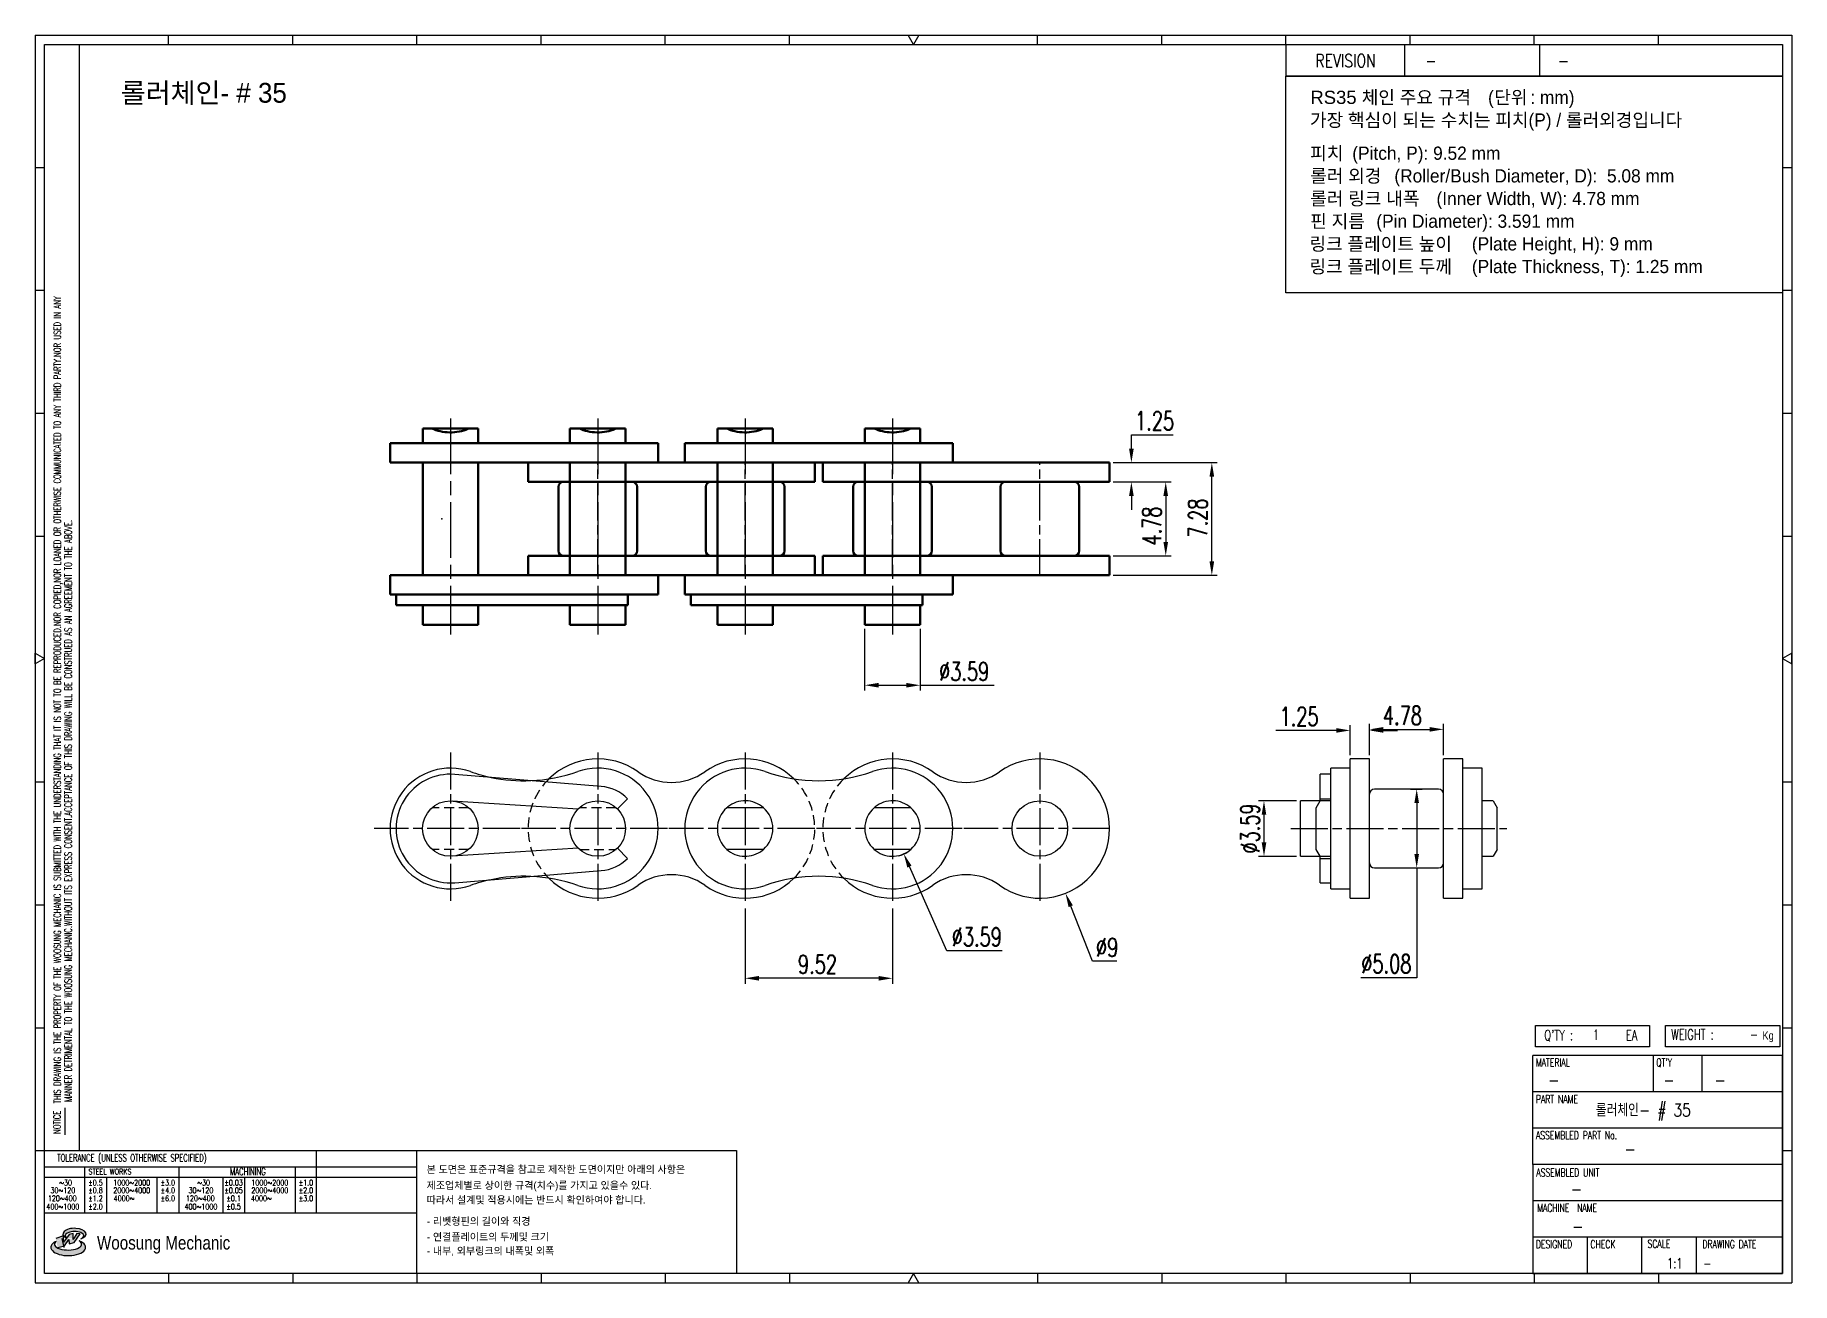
# Model space of a CAD drawing. Header units: millimetres. Extents: x 23858 to 48841, y -93 to 797.
# Drawn here: x 24187 to 24300.5, y 33.6 to 114.2 of the extents above; entities that cross this region are included whole.
import ezdxf
from ezdxf.enums import TextEntityAlignment as Align

# ---------------------------------------------------------------- set-up
doc = ezdxf.new("R2010")
doc.units = ezdxf.units.MM
doc.linetypes.add('AM_ISO08W050', pattern=[18, 12, -1.5, 3, -1.5])
doc.linetypes.add('HIDDEN', pattern=[9.525, 6.35, -3.175])
doc.layers.get('Defpoints').update_dxf_attribs({"color": 80})
doc.layers.add('1', color=7, linetype='Continuous', lineweight=50)
doc.layers.add('CL1', color=140, linetype='AM_ISO08W050', lineweight=25)
for name, color, linetype in [('3', 7, 'Continuous'), ('HID-01', 2, 'HIDDEN'), ('S-DIM', 7, 'Continuous'), ('TITLE', 7, 'Continuous'), ('도면레이아웃', 7, 'Continuous')]:
    doc.layers.add(name, color=color, linetype=linetype)
doc.styles.add('HAN', font='ROMANS.shx', dxfattribs={"width": 0.7, "bigfont": 'whgtxt.shx'})
doc.styles.add('HKD_ST2', font='romans.shx', dxfattribs={"width": 0.7, "height": 4, "bigfont": '@extfont2.shx'})
doc.styles.add('HSG', font='SIMPLEX.shx', dxfattribs={"width": 0.7, "bigfont": 'HSG.shx'})
doc.styles.add('MtXpl_', font='Gulim.ttf')
doc.styles.add('SLDTEXTSTYLE4', font='arial.ttf', dxfattribs={"width": 0.8})
doc.styles.get("Standard").update_dxf_attribs({"font": 'arial.ttf'})
doc.dimstyles.new('APP0.5', dxfattribs={"dimscale": 0.5, "dimtxt": 2.4, "dimasz": 1.8, "dimexe": 0.7, "dimexo": 0.5, "dimgap": 0.6, "dimtad": 1, "dimtoh": 1, "dimrnd": 0.01, "dimzin": 9, "dimdsep": 46, "dimtxsty": 'HSG', "dimcen": 0, "dimclrd": 1, "dimclre": 1, "dimclrt": 256, "dimazin": 2, "dimtp": 1, "dimtm": 1, "dimtfac": 0.5, "dimtofl": 0, "dimtmove": 0, "dimatfit": 3, "dimfxl": 0, "dimtvp": 1, "dimtolj": 2, "dimlwd": -1, "dimlwe": -1, "dimarcsym": 0})

# ---------------------------------------------------------------- blocks, each defined once
blk = doc.blocks.new('MAST')
at = {"layer": '도면레이아웃'}
h = blk.add_hatch(color=10, dxfattribs=at)
h.paths.add_polyline_path([(1.544, 35.177), (1.554, 34.966), (1.779, 35.034), (2.054, 35.422), (1.908, 35.446), (1.728, 35.167), (1.741, 35.439), (1.547, 35.405), (1.292, 35.041), (1.295, 35.33), (0.943, 35.208), (1.03, 34.8), (1.336, 34.885)])
edge = h.paths.add_edge_path()
edge.add_ellipse((1.795, 35.421), major_axis=(-0.53, 0), ratio=0.487785, start_angle=122.36065, end_angle=403.39574)
edge.add_line((1.411, 35.244), (1.419, 35.261))
edge.add_ellipse((1.798, 35.344), major_axis=(-0.423, 0), ratio=0.444396, start_angle=131.58977, end_angle=386.19408, ccw=False)
edge = h.paths.add_edge_path()
edge.add_ellipse((1.512, 34.815), major_axis=(-0.793, 0), ratio=0.480113, start_angle=314.67633, end_angle=590.85213)
edge.add_ellipse((1.501, 34.958), major_axis=(-0.62, 0), ratio=0.43311, start_angle=331.7024, end_angle=574.42495, ccw=False)
at = {"color": 140}
for p, q in [((0, 90.118), (80.15, 90.118)), ((0, 90.118), (0, 33.191)), ((80.15, 90.118), (80.15, 33.191)), ((57.068, 89.693), (57.068, 88.246)), ((62.47, 89.693), (62.47, 88.246)), ((68.635, 89.693), (68.635, 88.246)), ((79.725, 88.246), (57.068, 88.246)), ((68.449, 43.961), (68.449, 44.936)), ((68.449, 44.936), (73.654, 44.936)), ((73.654, 44.936), (73.654, 43.961)), ((74.39, 43.961), (74.39, 44.936)), ((74.39, 44.936), (79.595, 44.936)), ((79.595, 44.936), (79.595, 43.961)), ((68.336, 38.59), (68.336, 43.563)), ((79.725, 43.563), (68.336, 43.563)), ((73.654, 43.961), (68.449, 43.961)), ((73.827, 43.563), (73.827, 41.905)), ((79.595, 43.961), (74.39, 43.961)), ((76.037, 43.563), (76.037, 41.905)), ((79.725, 38.59), (79.725, 43.563)), ((79.725, 41.905), (68.336, 41.905)), ((79.725, 40.248), (68.336, 40.248)), ((68.336, 38.59), (68.336, 33.616)), ((79.725, 38.59), (68.336, 38.59)), ((79.725, 33.616), (79.725, 38.59)), ((79.725, 36.932), (68.336, 36.932)), ((79.725, 35.274), (68.336, 35.274)), ((70.822, 33.616), (70.822, 35.274)), ((73.309, 33.616), (73.309, 35.274)), ((75.796, 33.616), (75.796, 35.274)), ((0, 33.191), (80.15, 33.191)), ((68.336, 33.616), (79.725, 33.616))]:
    blk.add_line(p, q, dxfattribs=at)
for p, q in [((6.089, 89.693), (6.089, 90.118)), ((11.753, 89.693), (11.753, 90.118)), ((17.418, 89.693), (17.418, 90.118)), ((23.082, 89.693), (23.082, 90.118)), ((28.746, 89.693), (28.746, 90.118)), ((34.411, 89.693), (34.411, 90.118)), ((45.739, 89.693), (45.739, 90.118)), ((51.404, 89.693), (51.404, 90.118)), ((57.068, 89.693), (57.068, 90.118)), ((62.732, 89.693), (62.732, 90.118)), ((68.397, 89.693), (68.397, 90.118)), ((74.061, 89.693), (74.061, 90.118)), ((0, 84.085), (0.425, 84.085)), ((79.725, 84.085), (80.15, 84.085)), ((0, 78.478), (0.425, 78.478)), ((79.725, 78.478), (80.15, 78.478)), ((0, 72.87), (0.425, 72.87)), ((79.725, 72.87), (80.15, 72.87)), ((0, 67.262), (0.425, 67.262)), ((79.725, 67.262), (80.15, 67.262)), ((0, 56.047), (0.425, 56.047)), ((79.725, 56.047), (80.15, 56.047)), ((0, 50.439), (0.425, 50.439)), ((79.725, 50.439), (80.15, 50.439)), ((0, 44.832), (0.425, 44.832)), ((79.725, 44.832), (80.15, 44.832)), ((1.377, 39.947), (1.377, 41.174)), ((0, 39.224), (0.425, 39.224)), ((79.725, 39.224), (80.15, 39.224)), ((6.089, 33.616), (6.089, 33.191)), ((11.753, 33.616), (11.753, 33.191)), ((17.418, 33.616), (17.418, 33.191)), ((23.082, 33.616), (23.082, 33.191)), ((28.746, 33.616), (28.746, 33.191)), ((34.411, 33.616), (34.411, 33.191)), ((45.739, 33.616), (45.739, 33.191)), ((51.404, 33.616), (51.404, 33.191)), ((57.068, 33.616), (57.068, 33.191)), ((62.732, 33.616), (62.732, 33.191)), ((68.397, 33.616), (68.397, 33.191)), ((74.061, 33.616), (74.061, 33.191))]:
    blk.add_line(p, q)
at = {"color": 2}
for p, q in [((2.017, 39.224), (2.017, 89.693)), ((0.425, 39.224), (17.418, 39.224)), ((0.425, 38.487), (17.418, 38.487)), ((2.257, 38.487), (2.257, 36.382)), ((6.557, 38.5), (6.557, 36.382)), ((11.857, 38.487), (11.857, 36.382)), ((12.816, 39.224), (12.816, 36.382)), ((17.418, 33.616), (17.418, 39.224)), ((0.425, 38.012), (17.418, 38.012)), ((3.257, 38.012), (3.257, 36.382)), ((5.557, 38.012), (5.557, 36.382)), ((8.557, 38.012), (8.557, 36.382)), ((9.557, 38.026), (9.557, 36.382)), ((0.425, 36.382), (17.418, 36.382))]:
    blk.add_line(p, q, dxfattribs=at)
for points in [[(40.075, 89.693), (39.83, 90.118), (40.32, 90.118)], [(0.425, 61.679), (0, 61.433), (0, 61.924)], [(79.725, 61.679), (80.15, 61.433), (80.15, 61.924)], [(40.075, 33.616), (39.83, 33.191), (40.32, 33.191)]]:
    blk.add_lwpolyline(points, close=True)
at = {"color": 140}
blk.add_lwpolyline([(0.425, 89.693), (79.725, 89.693), (79.725, 33.616), (0.425, 33.616)], close=True, dxfattribs=at)
at = {"layer": '도면레이아웃'}
for p, q in [((1.295, 35.33), (0.943, 35.208)), ((1.547, 35.405), (1.292, 35.041)), ((1.292, 35.041), (1.295, 35.33)), ((1.741, 35.439), (1.547, 35.405)), ((1.908, 35.446), (1.728, 35.167)), ((1.728, 35.167), (1.741, 35.439)), ((1.779, 35.034), (2.054, 35.422)), ((2.054, 35.422), (1.908, 35.446)), ((1.03, 34.8), (1.336, 34.885)), ((1.224, 35.208), (1.311, 34.8)), ((1.224, 35.208), (1.224, 35.208)), ((1.336, 34.885), (1.544, 35.177)), ((1.419, 35.261), (1.411, 35.244)), ((1.544, 35.177), (1.554, 34.966)), ((1.554, 34.966), (1.779, 35.034))]:
    blk.add_line(p, q, dxfattribs=at)
for centre, major_axis, ratio, start_param, end_param in [((1.795, 35.421), (-0.53, 0), 0.487785, 2.135596, 7.040584), ((1.798, 35.344), (-0.423, 0), 0.444396, 2.296675, 6.740358), ((1.512, 34.815), (-0.793, 0), 0.480113, 5.492138, 10.312315), ((1.501, 34.958), (-0.62, 0), 0.43311, 5.789299, 10.025607)]:
    blk.add_ellipse(centre, major_axis=major_axis, ratio=ratio, start_param=start_param, end_param=end_param, dxfattribs=at)
for s, height, style, width, p in [('REVISION', 0.5806, 'HAN', 0.8, (58.415, 88.664)), ('-', 0.581, 'HAN', 0.8, (63.426, 88.664)), ('-', 0.581, 'HAN', 0.8, (69.468, 88.664)), ("Q'TY : ", 0.4746, 'HKD_ST2', 0.7, (68.857, 44.253)), ('1', 0.475, 'HKD_ST2', 0.7, (71.071, 44.275)), ('EA', 0.4746, 'HKD_ST2', 0.7, (72.578, 44.253)), ('WEIGHT : ', 0.4746, 'HKD_ST2', 0.7, (74.65, 44.286)), ('-', 0.581, 'HAN', 0.8, (69.029, 42.157)), ('-', 0.581, 'HAN', 0.8, (74.289, 42.157)), ('-', 0.581, 'HAN', 0.8, (76.623, 42.157)), ('-', 0.581, 'HAN', 0.8, (72.515, 39.013)), ('-', 0.581, 'HAN', 0.8, (70.067, 37.189)), ('-', 0.581, 'HAN', 0.8, (70.126, 35.48)), ('1:1', 0.4746, 'HKD_ST2', 0.7, (74.458, 33.848)), ('-', 0.475, 'HKD_ST2', 0.7, (76.112, 33.837))]:
    blk.add_text(s, height=height, dxfattribs=dict(style=style, width=width)).set_placement(p)
at = {"color": 6, "style": 'HKD_ST2', "width": 0.7}
for s, p in [(' THIS DRAWING IS THE PROPERTY OF THE WOOSUNG MECHANIC IS SUBMITTED WITH THE UNDERSTANDING THAT IT IS NOT TO BE REPRODUCED.NOR COPIED,NOR LOANED OR OTHERWISE COMMUNICATED TO ANY THIRD PARTY.NOR USED IN ANY', (1.173, 41.217)), ('MANNER DETRIMENTAL TO THE WOOSUNG MECHANIC.WITHOUT ITS EXPRESS CONSENT.ACCEPTANCE OF THIS DRAWING WILL BE CONSTRUED AS AN AGREEMENT TO THE ABOVE.', (1.672, 41.447))]:
    blk.add_text(s, height=0.326266, rotation=90, dxfattribs=at).set_placement(p)
at = {"style": 'HKD_ST2', "width": 0.7}
blk.add_text('-', height=0.475, dxfattribs=at).set_placement((78.613, 44.286), align=Align.RIGHT)
at = {"color": 254, "style": 'HKD_ST2', "width": 0.7}
for s, height, p in [('MATERIAL', 0.3651, (68.474, 43.425)), ("QT'Y", 0.3651, (73.965, 43.425)), ('PART NAME', 0.3651, (68.474, 41.756)), ('ASSEMBLED PART No.', 0.36511, (68.474, 40.109)), ('ASSEMBLED UNIT', 0.36511, (68.49, 38.408)), ('MACHINE  NAME', 0.36511, (68.532, 36.794)), ('DESIGNED', 0.3651, (68.474, 35.136)), ('CHECK', 0.3651, (70.961, 35.136)), ('SCALE', 0.3651, (73.566, 35.153)), ('DRAWING DATE', 0.36511, (76.071, 35.141))]:
    blk.add_text(s, height=height, dxfattribs=at).set_placement(p, align=Align.TOP_LEFT)
at = {"style": 'HKD_ST2', "width": 0.7}
blk.add_text('NOTICE', height=0.3263, rotation=90, dxfattribs=at).set_placement((1.163, 39.988))
blk.add_text('TOLERANCE (UNLESS OTHERWISE SPECIFIED)', height=0.32627, dxfattribs=at).set_placement((4.417, 38.896), align=Align.MIDDLE_CENTER)
at = {"color": 4, "style": 'HKD_ST2', "width": 0.7}
for s, height, p in [('%%12630', 0.261, (1.389, 37.762)), ('1000%%1262000', 0.26101, (4.407, 37.762)), ('%%12630', 0.261, (7.689, 37.762)), ('1000%%1262000', 0.26101, (10.707, 37.762)), ('120%%126400', 0.26101, (1.237, 37.045)), ('30%%126120', 0.261, (1.263, 37.411)), ('4000%%126', 0.261, (4.061, 37.045)), ('2000%%1264000', 0.26101, (4.407, 37.411)), ('120%%126400', 0.26101, (7.537, 37.045)), ('30%%126120', 0.261, (7.563, 37.411)), ('4000%%126', 0.261, (10.321, 37.045)), ('2000%%1264000', 0.26101, (10.707, 37.411)), ('400%%1261000', 0.26101, (1.263, 36.67)), ('400%%1261000', 0.26101, (7.563, 36.67))]:
    blk.add_text(s, height=height, dxfattribs=at).set_placement(p, align=Align.MIDDLE_CENTER)
for s, height, p in [('%%P0.5', 0.261, (2.757, 37.762)), ('STEEL WORKS', 0.26101, (3.416, 38.268)), ('%%P3.0', 0.261, (6.057, 37.762)), ('%%P0.03', 0.261, (9.057, 37.762)), ('MACHINING', 0.3263, (9.707, 38.27)), ('%%P1.0', 0.261, (12.357, 37.762)), ('%%P0.8', 0.261, (2.757, 37.411)), ('%%P1.2', 0.261, (2.757, 37.045)), ('%%P4.0', 0.261, (6.057, 37.411)), ('%%P6.0', 0.261, (6.057, 37.045)), ('%%P0.05', 0.261, (9.057, 37.411)), ('%%P0.1', 0.261, (9.057, 37.045)), ('%%P2.0', 0.261, (12.357, 37.411)), ('%%P3.0', 0.261, (12.357, 37.045)), ('%%P2.0', 0.261, (2.757, 36.67)), ('%%P0.5', 0.261, (9.057, 36.67))]:
    blk.add_text(s, height=height, dxfattribs=at).set_placement(p, align=Align.MIDDLE)
at = {"color": 1, "style": 'SLDTEXTSTYLE4', "width": 0.8}
blk.add_text('Woosung Mechanic', height=0.61957, dxfattribs=at).set_placement((2.822, 34.711))
at = {"layer": 'TITLE', "width": 0.8}
blk.add_text('Kg', height=0.3789, dxfattribs=at).set_placement((78.807, 44.286))
blk = doc.blocks.new('erefgaerg')
at = {"layer": '1'}
for p, q in [((42.6, 3.64), (24.075, 3.64)), ((24.075, 3.64), (24.075, 2.39)), ((42.6, 2.39), (42.6, 3.64)), ((42.6, 2.39), (24.075, 2.39)), ((26.035, 2.07504), (26.035, -2.07504)), ((31.115, -2.07504), (31.115, 2.07504)), ((35.56, 2.07504), (35.56, -2.07504)), ((40.64, -2.07504), (40.64, 2.07504)), ((42.6, -2.39), (24.075, -2.39)), ((24.075, -2.39), (24.075, -3.64)), ((42.6, -3.64), (42.6, -2.39)), ((42.6, -3.64), (24.075, -3.64))]:
    blk.add_line(p, q, dxfattribs=at)
for centre, start, end in [((26.34996, 2.07504), 90, 180), ((30.80004, 2.07504), 0, 90), ((35.87496, 2.07504), 90, 180), ((40.32504, 2.07504), 360, 90), ((26.34996, -2.07504), 180, 270), ((30.80004, -2.07504), 270, 0), ((35.87496, -2.07504), 180, 270), ((40.32504, -2.07504), 270, 0)]:
    blk.add_arc(centre, 0.31496, start, end, dxfattribs=at)
at = {"layer": 'CL1', "ltscale": 0.2}
for p, q in [((28.575, -3.7025), (28.575, 3.7025)), ((38.1, -3.7025), (38.1, 3.7025))]:
    blk.add_line(p, q, dxfattribs=at)
at = {"layer": 'HID-01'}
for tag, p, flags in [('NB', (47.6, 3.7025), 8), ('NN', (47.6, 3.2025), 8), ('NT', (47.6, 2.7025), 8), ('NBSYN', (47.6, 2.2025), 8), ('SIZE', (47.6, 0.7025), 8), ('CATALOG', (47.6, 1.2025), 8), ('LINA', (47.6, 1.7025), 8), ('VER', (47.6, -0.2975), 8), ('PT', (47.6, 0.2025), 8), ('H2', (47.6, -0.7975), 8), ('P', (47.6, -1.2975), 8), ('L3', (47.6, -1.7975), 8), ('D1', (47.6, -2.2975), 8), ('SH', (47.6, -3.7975), 8), ('D2', (47.6, -2.7975), 8), ('L4', (47.6, -3.2975), 8), ('COMPANY', (47.6, -4.2975), 8), ('ExcludeFromBOM', (47.6, -4.7975), 8), ('PSOL_0', (47.6, -5.2975), 9), ('PSOL_1', (47.6, -5.7975), 9)]:
    blk.add_attdef(tag, p, '', height=0.5, dxfattribs=dict(at, flags=flags))
blk = doc.blocks.new('4_RS35_1_RP_MCJl1_0_in_RS35_1_RP_4L_MCJR_4')
at = {"layer": '1'}
for p, q in [((1.79, 5.85), (-1.79, 5.85)), ((-1.79, 5.85), (-1.79, 4.89)), ((1.79, 4.89), (1.79, 5.85)), ((11.32, 5.85), (7.73, 5.85)), ((7.73, 5.85), (7.73, 4.89)), ((11.32, 4.89), (11.32, 5.85)), ((13.42, 4.89), (-3.9, 4.89)), ((-3.9, 4.89), (-3.9, 3.64)), ((13.42, 3.64), (13.42, 4.89)), ((-3.9, 3.64), (13.42, 3.64)), ((-1.79, 3.64), (-1.79, -3.64)), ((1.79, -3.64), (1.79, 3.64)), ((7.73, 3.64), (7.73, -3.64)), ((11.32, -3.64), (11.32, 3.64)), ((-3.9, -3.64), (13.42, -3.64)), ((-3.9, -3.64), (-3.9, -4.89)), ((13.42, -4.89), (13.42, -3.64)), ((13.42, -4.89), (-3.9, -4.89)), ((-3.51, -4.89), (-3.51, -5.58)), ((11.46, -5.58), (-3.51, -5.58)), ((-1.79, -5.58), (-1.79, -6.85)), ((1.79, -6.85), (1.79, -5.58)), ((7.73, -5.58), (7.73, -6.85)), ((11.32, -6.85), (11.32, -5.58)), ((11.46, -5.58), (11.46, -4.89)), ((1.79, -6.85), (-1.79, -6.85)), ((11.32, -6.85), (7.73, -6.85))]:
    blk.add_line(p, q, dxfattribs=at)
for points in [[(-1.19, 5.85), (-1.07, 5.79), (-0.94, 5.74), (-0.8, 5.7), (-0.66, 5.66), (-0.51, 5.63), (-0.36, 5.61), (-0.2, 5.6), (-0.04, 5.59), (0.11, 5.59), (0.27, 5.6), (0.42, 5.62), (0.57, 5.64), (0.72, 5.68), (0.86, 5.72), (0.99, 5.76), (1.12, 5.82), (1.19, 5.85)], [(8.34, 5.85), (8.46, 5.79), (8.59, 5.74), (8.73, 5.7), (8.87, 5.66), (9.02, 5.63), (9.17, 5.61), (9.32, 5.6), (9.48, 5.59), (9.64, 5.59), (9.79, 5.6), (9.95, 5.62), (10.1, 5.64), (10.24, 5.68), (10.38, 5.72), (10.52, 5.76), (10.64, 5.82), (10.71, 5.85)]]:
    blk.add_lwpolyline(points, dxfattribs=at)
at = {"layer": 'CL1', "ltscale": 0.3}
for p, q in [((0, 6.48), (0, -7.48)), ((9.53, 6.48), (9.53, -7.48))]:
    blk.add_line(p, q, dxfattribs=at)
at = {"layer": 'HID-01'}
for tag, p, flags in [('NB', (18.42, 6.48), 8), ('NN', (18.42, 5.98), 8), ('NT', (18.42, 5.48), 8), ('NBSYN', (18.42, 4.98), 8), ('LINA', (18.42, 4.48), 8), ('CATALOG', (18.42, 3.98), 8), ('SIZE', (18.42, 3.48), 8), ('NOL', (18.42, 2.98), 8), ('VER', (18.42, 1.98), 8), ('PT', (18.42, 2.48), 8), ('C', (18.42, 1.48), 8), ('D1', (18.42, 0.98), 8), ('D2', (18.42, 0.48), 8), ('L3', (18.42, -0.02), 8), ('T3', (18.42, -1.02), 8), ('L3R', (18.42, -0.52), 8), ('L4R', (18.42, -1.52), 8), ('H1', (18.42, -2.02), 8), ('H2', (18.42, -2.52), 8), ('P', (18.42, -3.02), 8), ('NOLMIN', (18.42, -3.52), 8), ('SH', (18.42, -4.52), 8), ('GB', (18.42, -5.02), 8), ('NOLMAX', (18.42, -4.02), 8), ('COMPANY', (18.42, -5.52), 8), ('ExcludeFromBOM', (18.42, -6.02), 8), ('PSOL_0', (18.42, -6.52), 9), ('PSOL_1', (18.42, -7.02), 9), ('PSOL_2', (18.42, -7.52), 9)]:
    blk.add_attdef(tag, p, '', height=0.5, dxfattribs=dict(at, flags=flags))
blk = doc.blocks.new('*D18')
at = {"layer": 'Defpoints', "color": 0, "transparency": 16777216}
for p in [(24232.88, 58.02), (24242.41, 58.02), (24232.88, 53.26)]:
    blk.add_point(p, dxfattribs=at)
at = {"layer": 'S-DIM', "color": 1, "transparency": 16777216}
for p, q in [((24232.88, 57.77), (24232.88, 52.91)), ((24242.41, 57.77), (24242.41, 52.91)), ((24241.51, 53.26), (24233.78, 53.26))]:
    blk.add_line(p, q, dxfattribs=at)
for points in [[(24233.78, 53.41), (24233.78, 53.11), (24232.88, 53.26)], [(24241.51, 53.41), (24241.51, 53.11), (24242.41, 53.26)]]:
    blk.add_solid(points, dxfattribs=at)
at = {"layer": 'S-DIM', "transparency": 16777216, "insert": (24237.56, 54.16), "char_height": 1.2, "attachment_point": 5, "style": 'HSG'}
blk.add_mtext('\\A2;9.52', dxfattribs=at)
blk = doc.blocks.new('*D19')
at = {"layer": 'Defpoints', "color": 0, "transparency": 16777216}
for p in [(24256.43, 85.34), (24256.43, 80.56), (24260.07, 80.56)]:
    blk.add_point(p, dxfattribs=at)
at = {"layer": 'S-DIM', "color": 1, "transparency": 16777216}
for p, q in [((24256.68, 85.34), (24260.42, 85.34)), ((24260.07, 84.44), (24260.07, 81.46)), ((24256.68, 80.56), (24260.42, 80.56))]:
    blk.add_line(p, q, dxfattribs=at)
for points in [[(24259.92, 84.44), (24260.22, 84.44), (24260.07, 85.34)], [(24259.92, 81.46), (24260.22, 81.46), (24260.07, 80.56)]]:
    blk.add_solid(points, dxfattribs=at)
at = {"layer": 'S-DIM', "transparency": 16777216, "insert": (24259.17, 82.49), "char_height": 1.2, "attachment_point": 5, "rotation": 90, "style": 'HSG'}
blk.add_mtext('\\A2;4.78', dxfattribs=at)
blk = doc.blocks.new('*D20')
at = {"layer": 'Defpoints', "color": 0, "transparency": 16777216}
for p in [(24256.43, 86.59), (24256.43, 85.34), (24257.85, 85.34)]:
    blk.add_point(p, dxfattribs=at)
at = {"layer": 'S-DIM', "color": 1, "transparency": 16777216}
for p, q in [((24257.85, 87.49), (24257.85, 88.39)), ((24257.85, 88.39), (24260.55, 88.39)), ((24256.68, 86.59), (24258.2, 86.59)), ((24256.68, 85.34), (24258.2, 85.34)), ((24257.85, 84.44), (24257.85, 83.54))]:
    blk.add_line(p, q, dxfattribs=at)
for points in [[(24257.7, 87.49), (24258, 87.49), (24257.85, 86.59)], [(24257.7, 84.44), (24258, 84.44), (24257.85, 85.34)]]:
    blk.add_solid(points, dxfattribs=at)
at = {"layer": 'S-DIM', "transparency": 16777216, "insert": (24259.35, 89.29), "char_height": 1.2, "attachment_point": 5, "style": 'HSG'}
blk.add_mtext('\\A2;1.25', dxfattribs=at)
blk = doc.blocks.new('*D21')
at = {"layer": 'Defpoints', "color": 0, "transparency": 16777216}
for p in [(24256.43, 86.59), (24263.05, 86.59), (24256.43, 79.31)]:
    blk.add_point(p, dxfattribs=at)
at = {"layer": 'S-DIM', "color": 1, "transparency": 16777216}
for p, q in [((24256.68, 86.59), (24263.4, 86.59)), ((24263.05, 80.21), (24263.05, 85.69)), ((24256.68, 79.31), (24263.4, 79.31))]:
    blk.add_line(p, q, dxfattribs=at)
for points in [[(24262.9, 85.69), (24263.2, 85.69), (24263.05, 86.59)], [(24262.9, 80.21), (24263.2, 80.21), (24263.05, 79.31)]]:
    blk.add_solid(points, dxfattribs=at)
at = {"layer": 'S-DIM', "transparency": 16777216, "insert": (24262.15, 83.01), "char_height": 1.2, "attachment_point": 5, "rotation": 90, "style": 'HSG'}
blk.add_mtext('\\A2;7.28', dxfattribs=at)
blk = doc.blocks.new('*D22')
at = {"layer": 'Defpoints', "color": 0, "transparency": 16777216}
for p in [(24240.61, 76.1), (24244.2, 76.1), (24244.2, 72.2)]:
    blk.add_point(p, dxfattribs=at)
at = {"layer": 'S-DIM', "color": 1, "transparency": 16777216}
for p, q in [((24240.61, 75.85), (24240.61, 71.85)), ((24244.2, 75.85), (24244.2, 71.85)), ((24241.51, 72.2), (24243.3, 72.2)), ((24244.2, 72.2), (24248.98, 72.2))]:
    blk.add_line(p, q, dxfattribs=at)
for points in [[(24241.51, 72.35), (24241.51, 72.05), (24240.61, 72.2)], [(24243.3, 72.35), (24243.3, 72.05), (24244.2, 72.2)]]:
    blk.add_solid(points, dxfattribs=at)
at = {"layer": 'S-DIM', "transparency": 16777216, "insert": (24247.04, 73.1), "char_height": 1.2, "attachment_point": 5, "style": 'HSG'}
blk.add_mtext('\\A2;%%c3.59', dxfattribs=at)
blk = doc.blocks.new('*D23')
at = {"layer": 'Defpoints', "color": 0, "transparency": 16777216}
for p in [(24275.63, 65.48), (24275.63, 60.4), (24276.29, 60.4)]:
    blk.add_point(p, dxfattribs=at)
at = {"layer": 'S-DIM', "color": 1, "transparency": 16777216}
for p, q in [((24275.88, 65.48), (24276.64, 65.48)), ((24276.29, 64.58), (24276.29, 61.3)), ((24275.88, 60.4), (24276.64, 60.4)), ((24276.29, 60.4), (24276.29, 53.3)), ((24276.29, 53.3), (24272.67, 53.3))]:
    blk.add_line(p, q, dxfattribs=at)
for points in [[(24276.14, 64.58), (24276.44, 64.58), (24276.29, 65.48)], [(24276.14, 61.3), (24276.44, 61.3), (24276.29, 60.4)]]:
    blk.add_solid(points, dxfattribs=at)
at = {"layer": 'S-DIM', "transparency": 16777216, "insert": (24274.33, 54.2), "char_height": 1.2, "attachment_point": 5, "style": 'HSG'}
blk.add_mtext('\\A2;%%c5.08', dxfattribs=at)
blk = doc.blocks.new('*D24')
at = {"layer": 'Defpoints', "color": 0, "transparency": 16777216}
for p in [(24278.02, 69.35), (24273.24, 67.44), (24278.02, 67.44)]:
    blk.add_point(p, dxfattribs=at)
at = {"layer": 'S-DIM', "color": 1, "transparency": 16777216}
for p, q in [((24273.24, 67.69), (24273.24, 69.7)), ((24274.14, 69.35), (24277.12, 69.35)), ((24278.02, 67.69), (24278.02, 69.7))]:
    blk.add_line(p, q, dxfattribs=at)
for points in [[(24274.14, 69.5), (24274.14, 69.2), (24273.24, 69.35)], [(24277.12, 69.5), (24277.12, 69.2), (24278.02, 69.35)]]:
    blk.add_solid(points, dxfattribs=at)
at = {"layer": 'S-DIM', "transparency": 16777216, "insert": (24275.37, 70.25), "char_height": 1.2, "attachment_point": 5, "style": 'HSG'}
blk.add_mtext('\\A2;4.78', dxfattribs=at)
blk = doc.blocks.new('*D25')
at = {"layer": 'Defpoints', "color": 0, "transparency": 16777216}
for p in [(24273.24, 69.28), (24271.99, 67.44), (24273.24, 67.44)]:
    blk.add_point(p, dxfattribs=at)
at = {"layer": 'S-DIM', "color": 1, "transparency": 16777216}
for p, q in [((24271.09, 69.28), (24267.19, 69.28)), ((24271.99, 67.69), (24271.99, 69.63)), ((24273.24, 67.69), (24273.24, 69.63)), ((24274.14, 69.28), (24275.04, 69.28))]:
    blk.add_line(p, q, dxfattribs=at)
for points in [[(24271.09, 69.43), (24271.09, 69.13), (24271.99, 69.28)], [(24274.14, 69.43), (24274.14, 69.13), (24273.24, 69.28)]]:
    blk.add_solid(points, dxfattribs=at)
at = {"layer": 'S-DIM', "transparency": 16777216, "insert": (24268.69, 70.18), "char_height": 1.2, "attachment_point": 5, "style": 'HSG'}
blk.add_mtext('\\A2;1.25', dxfattribs=at)
blk = doc.blocks.new('*D26')
at = {"layer": 'Defpoints', "color": 0, "transparency": 16777216}
for p in [(24268.78, 64.73), (24266.42, 61.14), (24268.78, 61.14)]:
    blk.add_point(p, dxfattribs=at)
at = {"layer": 'S-DIM', "color": 1, "transparency": 16777216}
for p, q in [((24268.53, 64.73), (24266.07, 64.73)), ((24266.42, 63.83), (24266.42, 62.04)), ((24268.53, 61.14), (24266.07, 61.14))]:
    blk.add_line(p, q, dxfattribs=at)
for points in [[(24266.27, 63.83), (24266.57, 63.83), (24266.42, 64.73)], [(24266.27, 62.04), (24266.57, 62.04), (24266.42, 61.14)]]:
    blk.add_solid(points, dxfattribs=at)
at = {"layer": 'S-DIM', "transparency": 16777216, "insert": (24265.52, 62.94), "char_height": 1.2, "attachment_point": 5, "rotation": 90, "style": 'HSG'}
blk.add_mtext('\\A2;%%c3.59', dxfattribs=at)
blk = doc.blocks.new('*D27')
at = {"layer": 'Defpoints', "color": 0, "transparency": 16777216}
for p in [(24241.68, 64.58), (24243.14, 61.3)]:
    blk.add_point(p, dxfattribs=at)
at = {"layer": 'S-DIM', "color": 1, "transparency": 16777216}
for p, q in [((24245.92, 55.04), (24243.5, 60.48)), ((24249.5, 55.04), (24245.92, 55.04))]:
    blk.add_line(p, q, dxfattribs=at)
blk.add_arc((24242.41, 62.94), 1.8, 282.7626, 303.4297, dxfattribs=at)
blk.add_solid([(24243.64, 60.54), (24243.37, 60.41), (24243.14, 61.3)], dxfattribs=at)
at = {"layer": 'S-DIM', "transparency": 16777216, "insert": (24247.86, 55.94), "char_height": 1.2, "attachment_point": 5, "style": 'HSG'}
blk.add_mtext('\\A2;∅3.59', dxfattribs=at)
blk = doc.blocks.new('*D28')
at = {"layer": 'Defpoints', "color": 0, "transparency": 16777216}
for p in [(24250.27, 67.12), (24253.59, 58.76)]:
    blk.add_point(p, dxfattribs=at)
at = {"layer": 'S-DIM', "color": 1, "transparency": 16777216}
for p, q in [((24255.34, 54.36), (24253.93, 57.92)), ((24256.92, 54.36), (24255.34, 54.36))]:
    blk.add_line(p, q, dxfattribs=at)
blk.add_solid([(24254.07, 57.97), (24253.79, 57.86), (24253.59, 58.76)], dxfattribs=at)
at = {"layer": 'S-DIM', "transparency": 16777216, "insert": (24256.28, 55.26), "char_height": 1.2, "attachment_point": 5, "style": 'HSG'}
blk.add_mtext('\\A2;∅9', dxfattribs=at)

msp = doc.modelspace()

# ---------------------------------------------------------------- linework, layer by layer
for p, q in [((24223.583, 65.659), (24214.122, 66.437)), ((24213.949, 64.73), (24222.09, 64.208)), ((24224.629, 64.208), (24225.29, 64.869)), ((24232.772, 64.73), (24232.616, 64.713)), ((24232.929, 64.733), (24232.772, 64.73)), ((24233.085, 64.722), (24232.929, 64.733)), ((24233.24, 64.698), (24233.085, 64.722)), ((24242.297, 64.73), (24242.141, 64.713)), ((24242.454, 64.733), (24242.297, 64.73)), ((24242.61, 64.722), (24242.454, 64.733)), ((24242.765, 64.698), (24242.61, 64.722)), ((24231.765, 64.341), (24231.697, 64.285)), ((24234.072, 64.285), (24231.697, 64.285)), ((24231.892, 64.434), (24231.765, 64.341)), ((24232.026, 64.515), (24231.892, 64.434)), ((24232.166, 64.583), (24232.026, 64.515)), ((24232.312, 64.64), (24232.166, 64.583)), ((24232.463, 64.683), (24232.312, 64.64)), ((24232.616, 64.713), (24232.463, 64.683)), ((24233.392, 64.66), (24233.24, 64.698)), ((24233.54, 64.61), (24233.392, 64.66)), ((24233.683, 64.546), (24233.54, 64.61)), ((24233.82, 64.47), (24233.683, 64.546)), ((24233.95, 64.383), (24233.82, 64.47)), ((24234.072, 64.285), (24233.95, 64.383)), ((24241.29, 64.341), (24241.222, 64.285)), ((24243.597, 64.285), (24241.222, 64.285)), ((24241.417, 64.434), (24241.29, 64.341)), ((24241.551, 64.515), (24241.417, 64.434)), ((24241.691, 64.583), (24241.551, 64.515)), ((24241.837, 64.64), (24241.691, 64.583)), ((24241.988, 64.683), (24241.837, 64.64)), ((24242.141, 64.713), (24241.988, 64.683)), ((24242.917, 64.66), (24242.765, 64.698)), ((24243.065, 64.61), (24242.917, 64.66)), ((24243.208, 64.546), (24243.065, 64.61)), ((24243.345, 64.47), (24243.208, 64.546)), ((24243.475, 64.383), (24243.345, 64.47)), ((24243.597, 64.285), (24243.475, 64.383)), ((24222.09, 61.669), (24213.949, 61.147)), ((24225.29, 61.008), (24224.629, 61.669)), ((24231.697, 61.592), (24231.819, 61.494)), ((24234.072, 61.592), (24231.697, 61.592)), ((24231.819, 61.494), (24231.949, 61.406)), ((24231.949, 61.406), (24232.086, 61.331)), ((24232.086, 61.331), (24232.229, 61.267)), ((24233.603, 61.293), (24233.744, 61.362)), ((24233.744, 61.362), (24233.878, 61.443)), ((24233.878, 61.443), (24234.004, 61.535)), ((24234.004, 61.535), (24234.072, 61.592)), ((24241.222, 61.592), (24241.344, 61.494)), ((24243.597, 61.592), (24241.222, 61.592)), ((24241.344, 61.494), (24241.474, 61.406)), ((24241.474, 61.406), (24241.611, 61.331)), ((24241.611, 61.331), (24241.754, 61.267)), ((24243.128, 61.293), (24243.269, 61.362)), ((24243.269, 61.362), (24243.403, 61.443)), ((24243.403, 61.443), (24243.529, 61.535)), ((24243.529, 61.535), (24243.597, 61.592)), ((24214.122, 59.44), (24223.583, 60.218)), ((24232.229, 61.267), (24232.378, 61.217)), ((24232.378, 61.217), (24232.53, 61.179)), ((24232.53, 61.179), (24232.684, 61.155)), ((24232.684, 61.155), (24232.84, 61.144)), ((24232.84, 61.144), (24232.997, 61.147)), ((24232.997, 61.147), (24233.153, 61.164)), ((24233.153, 61.164), (24233.306, 61.194)), ((24233.306, 61.194), (24233.457, 61.237)), ((24233.457, 61.237), (24233.603, 61.293)), ((24241.754, 61.267), (24241.903, 61.217)), ((24241.903, 61.217), (24242.055, 61.179)), ((24242.055, 61.179), (24242.209, 61.155)), ((24242.209, 61.155), (24242.365, 61.144)), ((24242.365, 61.144), (24242.522, 61.147)), ((24242.522, 61.147), (24242.678, 61.164)), ((24242.678, 61.164), (24242.831, 61.194)), ((24242.831, 61.194), (24242.982, 61.237)), ((24242.982, 61.237), (24243.128, 61.293))]:
    msp.add_line(p, q)
at = {"color": 140}
for points in [[(24267.84, 111.566), (24299.937, 111.566), (24299.937, 97.558), (24267.84, 97.558)], [(24211.67, 42.12), (24232.324, 42.12), (24232.324, 34.176), (24211.67, 34.176)]]:
    msp.add_lwpolyline(points, close=True, dxfattribs=at)
for centre in [(24213.835, 62.938), (24223.36, 62.938), (24251.935, 62.938)]:
    msp.add_circle(centre, 1.795)
for centre, radius, start, end in [((24223.36, 62.938), 4.5, 54.62279, 134.46442), ((24232.885, 62.938), 4.5, 45.53558, 125.37722), ((24242.41, 62.938), 4.5, 54.62279, 134.46442), ((24251.935, 62.938), 4.5, 234.62279, 125.37722), ((24213.835, 62.938), 3.9, 70.61979, 289.38021), ((24213.835, 62.938), 3.51, 85.3028, 274.6972), ((24218.597, 76.477), 10.452, 250.61979, 258.26752), ((24218.597, 76.477), 10.452, 258.26752, 272.33808), ((24218.597, 76.477), 10.452, 272.33808, 289.38021), ((24223.36, 62.938), 3.9, 250.61979, 109.38021), ((24228.122, 69.646), 3.726, 234.62278, 305.37721), ((24232.885, 62.938), 3.9, 70.61979, 289.38021), ((24237.647, 76.477), 10.452, 250.61979, 289.38021), ((24242.41, 62.938), 3.9, 250.61979, 109.38021), ((24247.172, 69.646), 3.726, 234.62278, 305.37721), ((24223.36, 62.938), 2.73, 45, 85.3028), ((24232.885, 62.938), 1.795, 131.40962, 228.59038), ((24232.885, 62.938), 1.795, 311.40962, 48.59038), ((24242.41, 62.938), 1.795, 131.40962, 228.59038), ((24242.41, 62.938), 1.795, 311.40962, 48.59038), ((24223.36, 62.938), 2.73, 274.6972, 315), ((24218.597, 49.4), 10.452, 101.73248, 109.38021), ((24218.597, 49.4), 10.452, 87.66192, 101.73248), ((24218.597, 49.4), 10.452, 70.61979, 87.66192), ((24223.36, 62.938), 4.5, 225.53558, 305.37722), ((24228.122, 56.231), 3.726, 54.62278, 125.37721), ((24232.885, 62.938), 4.5, 234.62279, 314.46442), ((24237.647, 49.4), 10.452, 70.61979, 109.38021), ((24242.41, 62.938), 4.5, 225.53558, 305.37722), ((24247.172, 56.231), 3.726, 54.62278, 125.37721)]:
    msp.add_arc(centre, radius, start, end)
for p in [(24213.276, 82.952), (24223.36, 82.952), (24223.36, 82.952), (24232.885, 82.952), (24242.41, 82.952)]:
    msp.add_point(p)
at = {"layer": '3'}
for p, q in [((24273.244, 67.438), (24271.994, 67.438)), ((24271.994, 58.438), (24271.994, 67.438)), ((24273.244, 58.438), (24273.244, 67.438)), ((24279.274, 67.438), (24278.024, 67.438)), ((24278.024, 58.438), (24278.024, 67.438)), ((24279.274, 58.438), (24279.274, 67.438)), ((24270.744, 66.448), (24270.05, 66.448)), ((24270.05, 64.733), (24270.05, 66.448)), ((24271.994, 66.838), (24270.744, 66.838)), ((24270.744, 59.038), (24270.744, 66.838)), ((24280.524, 66.838), (24279.274, 66.838)), ((24280.524, 59.038), (24280.524, 66.838)), ((24268.784, 61.143), (24268.784, 64.733)), ((24270.043, 64.733), (24268.784, 64.733)), ((24269.784, 64.285), (24270.043, 64.733)), ((24270.744, 64.733), (24270.043, 64.733)), ((24270.05, 64.869), (24270.744, 64.869)), ((24277.709, 65.478), (24273.559, 65.478)), ((24281.225, 64.733), (24280.524, 64.733)), ((24281.225, 64.733), (24281.484, 64.285)), ((24269.784, 61.592), (24269.784, 64.285)), ((24281.484, 61.592), (24281.484, 64.285)), ((24270.043, 61.143), (24269.784, 61.592)), ((24281.484, 61.592), (24281.225, 61.143)), ((24268.784, 61.143), (24270.043, 61.143)), ((24270.043, 61.143), (24270.744, 61.143)), ((24270.05, 59.428), (24270.05, 61.143)), ((24270.05, 61.008), (24270.744, 61.008)), ((24273.559, 60.398), (24277.709, 60.398)), ((24280.524, 61.143), (24281.225, 61.143)), ((24270.05, 59.428), (24270.744, 59.428)), ((24270.744, 59.038), (24271.994, 59.038)), ((24271.994, 58.438), (24273.244, 58.438)), ((24278.024, 58.438), (24279.274, 58.438)), ((24279.274, 59.038), (24280.524, 59.038))]:
    msp.add_line(p, q, dxfattribs=at)
for centre, start, end in [((24273.559, 65.163), 90, 180), ((24277.709, 65.163), 0, 90), ((24273.559, 60.713), 180, 270), ((24277.709, 60.713), 270, 0)]:
    msp.add_arc(centre, 0.315, start, end, dxfattribs=at)
at = {"layer": 'CL1', "ltscale": 0.2}
for p, q in [((24213.835, 67.861), (24213.835, 58.016)), ((24223.36, 67.861), (24223.36, 58.016)), ((24232.885, 67.861), (24232.885, 58.016)), ((24242.41, 67.861), (24242.41, 58.016)), ((24251.935, 67.861), (24251.935, 58.016)), ((24218.335, 62.938), (24208.912, 62.938)), ((24227.86, 62.938), (24218.437, 62.938)), ((24237.385, 62.938), (24227.962, 62.938)), ((24246.91, 62.938), (24237.487, 62.938)), ((24256.435, 62.938), (24247.012, 62.938)), ((24268.149, 62.938), (24282.119, 62.938))]:
    msp.add_line(p, q, dxfattribs=at)
at = {"layer": 'HID-01', "linetype": 'HIDDEN', "ltscale": 0.1}
for p, q in [((24215.022, 64.285), (24212.647, 64.285)), ((24224.547, 64.285), (24222.172, 64.285)), ((24215.022, 61.592), (24212.647, 61.592)), ((24222.172, 61.592), (24224.547, 61.592))]:
    msp.add_line(p, q, dxfattribs=at)
for centre, start, end in [((24223.36, 62.938), 134.46442, 225.53558), ((24232.885, 62.938), 314.46442, 45.53558), ((24242.41, 62.938), 134.46442, 225.53558)]:
    msp.add_arc(centre, 4.5, start, end, dxfattribs=at)

# ---------------------------------------------------------------- block references
at = {"color": 140, "xscale": 1.416638488090329, "yscale": 1.416638488090329, "zscale": 1.416638488090329}
msp.add_blockref('MAST', (24186.995, -13.446), dxfattribs=at)
for name, p in [('4_RS35_1_RP_MCJl1_0_in_RS35_1_RP_4L_MCJR_4', (24213.835, 82.952)), ('4_RS35_1_RP_MCJl1_0_in_RS35_1_RP_4L_MCJR_4', (24232.885, 82.952)), ('erefgaerg', (24194.785, 82.952)), ('erefgaerg', (24213.835, 82.952))]:
    msp.add_blockref(name, p)

# ---------------------------------------------------------------- texts
at = {"color": 254, "style": 'MtXpl_'}
msp.add_text('롤러체인- # 35', height=1.283, dxfattribs=at).set_placement((24192.533, 109.85))
at = {"color": 140}
msp.add_text('RS35 ', height=0.8554, dxfattribs=at).set_placement((24269.419, 109.77))
at = {"color": 140, "style": 'MtXpl_'}
for s, height, p in [('체인 주요 규격 ', 0.8554, (24272.74, 109.77)), ('(', 0.855, (24280.903, 109.77)), ('단위', 0.8554, (24281.301, 109.77)), (': mm)', 0.8554, (24283.633, 109.77)), ('가장 핵심이 되는 수치는 피치(P) / 롤러외경입니다', 0.85536, (24269.392, 108.303)), ('피치 ', 0.8554, (24269.407, 106.16)), ('(Pitch, P): 9.52 mm  ', 0.85536, (24272.128, 106.16)), ('롤러 외경 ', 0.8554, (24269.406, 104.696)), ('(Roller/Bush Diameter, D):  5.08 mm', 0.85536, (24274.848, 104.696)), ('롤러 링크 내폭 ', 0.8554, (24269.408, 103.232)), ('(Inner Width, W): 4.78 mm', 0.85536, (24277.571, 103.232)), ('핀 지름 ', 0.8554, (24269.407, 101.767)), ('(Pin Diameter): 3.591 mm', 0.85536, (24273.683, 101.767)), ('링크 플레이트 높이 ', 0.85536, (24269.361, 100.302)), ('(Plate Height, H): 9 mm', 0.85536, (24279.857, 100.302)), ('링크 플레이트 두께 ', 0.85536, (24269.361, 98.836)), ('(Plate Thickness, T): 1.25 mm', 0.85536, (24279.857, 98.836)), ('본 도면은 표준규격을 참고로 제작한 도면이지만 아래의 사항은', 0.4752, (24212.298, 40.673)), ('제조업체별로 상이한 규격(치수)를 가지고 있을수 있다.', 0.4752, (24212.298, 39.639)), ('따라서 설계및 적용시에는 반드시 확인하여야 합니다.', 0.4752, (24212.298, 38.697)), ('- 리벳형핀의 길이와 직경', 0.4752, (24212.324, 37.317)), ('- 연결플레이트의 두께및 크기', 0.4752, (24212.324, 36.306)), ('- 내부, 외부링크의 내폭및 외폭', 0.4752, (24212.324, 35.398))]:
    msp.add_text(s, height=height, dxfattribs=at).set_placement(p)
at = {"style": 'HAN', "width": 0.8}
msp.add_text('롤러체인- # 35', height=0.8225, dxfattribs=at).set_placement((24287.87, 44.333))

# ---------------------------------------------------------------- dimensions: what is measured, and where the dimension line sits
at = {"layer": 'S-DIM'}
for base, p1, p2, picture, middle in [((24257.853, 85.342), (24256.435, 86.592), (24256.435, 85.342), '*D20', (24259.353, 88.392)), ((24263.05, 86.592), (24256.435, 79.312), (24256.435, 86.592), '*D21', (24263.05, 83.011)), ((24260.069, 80.562), (24256.435, 85.342), (24256.435, 80.562), '*D19', (24260.069, 82.494))]:
    dim = msp.add_linear_dim(base=base, p1=p1, p2=p2, angle=90, dimstyle='APP0.5', dxfattribs=at)
    dim.commit()
    dim.dimension.update_dxf_attribs({"geometry": picture, "text_midpoint": middle, "dimtype": 160})
dim = msp.add_linear_dim(base=(24244.205, 72.2), p1=(24240.615, 76.102), p2=(24244.205, 76.102), text='%%c<>', dimstyle='APP0.5', dxfattribs=at)
dim.commit()
dim.dimension.update_dxf_attribs({"geometry": '*D22', "text_midpoint": (24247.045, 72.2), "dimtype": 160})
for base, p1, p2, picture, middle in [((24273.244, 69.282), (24271.994, 67.438), (24273.244, 67.438), '*D25', (24268.694, 69.282)), ((24278.024, 69.346), (24273.244, 67.438), (24278.024, 67.438), '*D24', (24275.369, 69.346)), ((24232.884608526, 53.258663395), (24242.409608526, 58.016092407), (24232.884608526, 58.016092407), '*D18', (24237.559883455, 53.258663395))]:
    dim = msp.add_linear_dim(base=base, p1=p1, p2=p2, dimstyle='APP0.5', dxfattribs=at)
    dim.commit()
    dim.dimension.update_dxf_attribs({"geometry": picture, "text_midpoint": middle, "dimtype": 160})
for p1, p2, picture, middle in [((24250.275, 67.121), (24253.595, 58.756), '*D28', (24256.28, 54.358)), ((24241.681, 64.579), (24243.138, 61.298), '*D27', (24247.856, 55.038))]:
    dim = msp.add_diameter_dim_2p(p1=p1, p2=p2, dimstyle='APP0.5', dxfattribs=at)
    dim.commit()
    dim.dimension.update_dxf_attribs({"geometry": picture, "text_midpoint": middle, "dimtype": 163})
for base, p1, p2, picture, middle in [((24266.424, 61.143), (24268.784, 64.733), (24268.784, 61.143), '*D26', (24266.424, 62.938)), ((24276.287, 60.398), (24275.634, 65.478), (24275.634, 60.398), '*D23', (24274.327, 53.3))]:
    dim = msp.add_linear_dim(base=base, p1=p1, p2=p2, angle=90, text='%%c<>', dimstyle='APP0.5', dxfattribs=at)
    dim.commit()
    dim.dimension.update_dxf_attribs({"geometry": picture, "text_midpoint": middle, "dimtype": 160})

doc.saveas('drawing.dxf')
